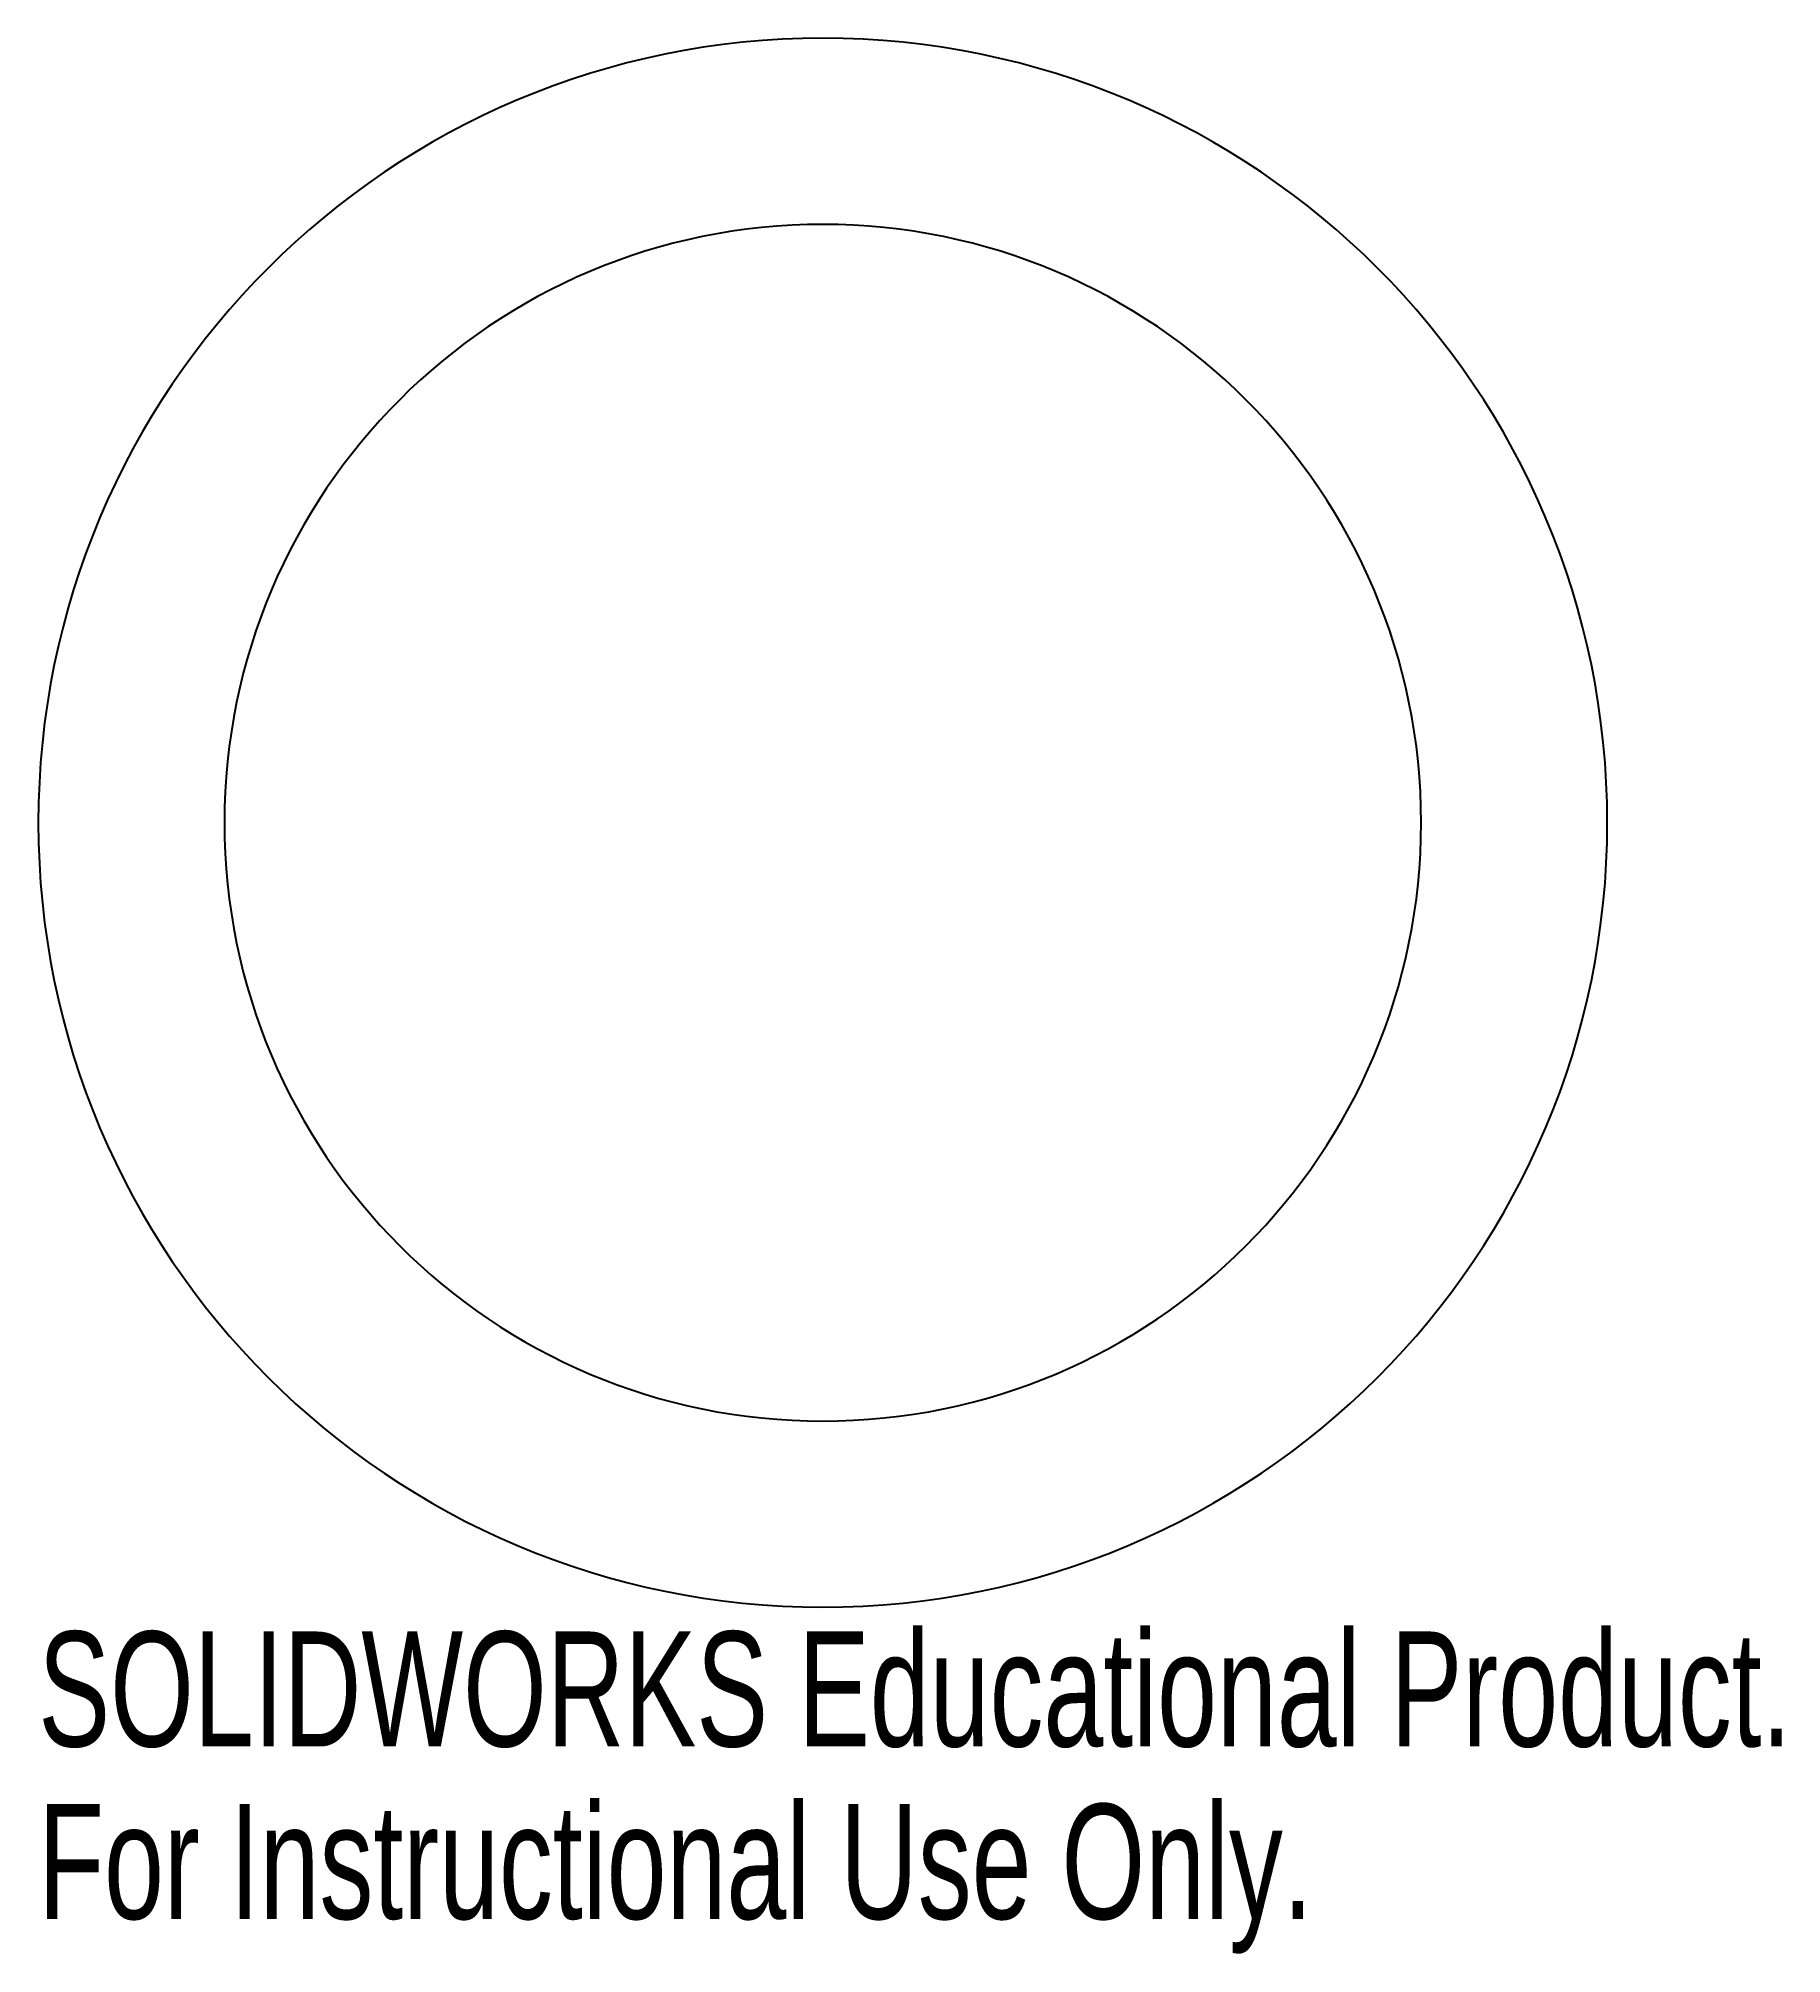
# Model space of a CAD drawing. Header units: inches. Extents: x 0.7 to 3.58, y -3.88 to -0.71.
import ezdxf

# ---------------------------------------------------------------- set-up
doc = ezdxf.new("R2010")
doc.units = ezdxf.units.IN
doc.header["$MEASUREMENT"] = 0
doc.styles.add('SLDTEXTSTYLE0', font='TXT', dxfattribs={"width": 0.7})

msp = doc.modelspace()

# ---------------------------------------------------------------- linework, layer by layer
at = {"color": 7, "linetype": 'Continuous', "lineweight": 25}
for points, knots in [([(1.9963, -0.7089), (1.2794, -0.7089), (0.6983, -1.2901), (0.6983, -2.0069), (0.6983, -2.7238), (1.2794, -3.3049), (1.9963, -3.3049)], [0, 0, 0, 0, 1, 1, 1, 2, 2, 2, 2]), ([(1.9963, -3.3049), (2.7132, -3.3049), (3.2943, -2.7238), (3.2943, -2.0069), (3.2943, -1.2901), (2.7132, -0.7089), (1.9963, -0.7089)], [2, 2, 2, 2, 3, 3, 3, 4, 4, 4, 4]), ([(1.9963, -1.0169), (1.4495, -1.0169), (1.0063, -1.4602), (1.0063, -2.0069), (1.0063, -2.5537), (1.4495, -2.9969), (1.9963, -2.9969)], [0, 0, 0, 0, 1, 1, 1, 2, 2, 2, 2]), ([(1.9963, -2.9969), (2.5431, -2.9969), (2.9863, -2.5537), (2.9863, -2.0069), (2.9863, -1.4602), (2.5431, -1.0169), (1.9963, -1.0169)], [2, 2, 2, 2, 3, 3, 3, 4, 4, 4, 4])]:
    msp.add_open_spline(points, degree=3, knots=knots, dxfattribs=at)

# ---------------------------------------------------------------- texts
at = {"color": 7, "linetype": 'Continuous', "char_height": 0.1903, "attachment_point": 1, "style": 'SLDTEXTSTYLE0'}
for s, insert in [('SOLIDWORKS Educational Product.', (0.6983, -3.3451)), ('For Instructional Use Only.', (0.6983, -3.6305))]:
    msp.add_mtext(s, dxfattribs=dict(at, insert=insert))

doc.saveas('drawing.dxf')
